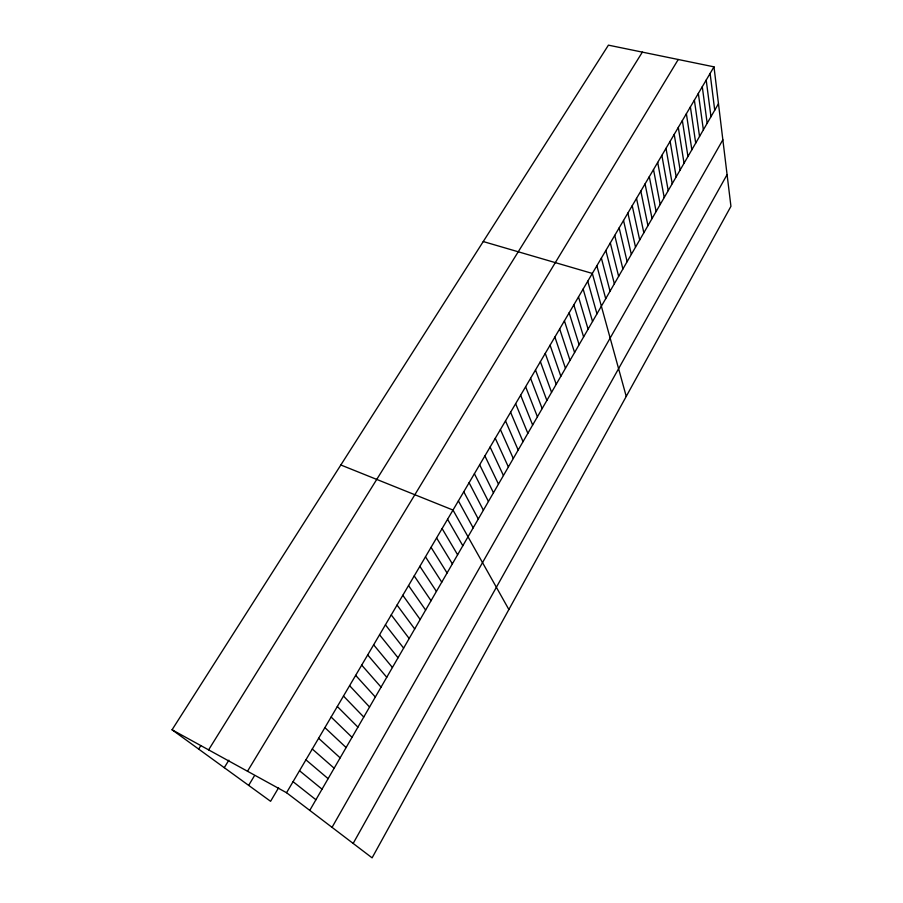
<?xml version="1.0" encoding="UTF-8"?>
<svg xmlns="http://www.w3.org/2000/svg" width="903" height="903" viewBox="0 0 903 903"><rect width="100%" height="100%" fill="white"/><g stroke="black" fill="none" stroke-linecap="round" stroke-linejoin="round"><path stroke-width="1.35" d="M353.163 843.436L727.084 174.606M332.044 827.351L722.851 139.796M309.763 810.397L718.472 103.732M713.991 66.845L730.933 206.324L372.104 857.85L286.556 792.721L713.991 66.845L608.419 45.15L172.067 729.782L270.584 801.3L278.587 787.788M248.652 785.373L254.262 776.072M247.501 771.264L678.243 59.496M224.271 767.674L228.865 760.191M208.604 749.874L642.36 52.126M198.649 749.084L200.726 745.765M483.24 241.552L592.334 273.44L626.242 396.417M340.837 464.989L453.001 510.06L508.874 609.525M172.067 729.782L286.556 792.721M293.057 781.682L315.915 799.742M299.514 770.722L322.032 789.166M305.925 759.841L328.116 778.657M312.291 749.027L334.155 768.216M318.612 738.282L340.149 757.854M324.888 727.615L346.109 747.549M331.13 717.027L352.023 737.311M337.327 706.507L357.915 727.141M343.479 696.055L363.751 717.038M349.596 685.67L369.564 707.004M355.669 675.365L375.332 697.026M361.697 665.116L381.055 687.115M367.69 654.946L386.755 677.273M373.639 644.832L392.41 667.486M379.553 634.798L398.031 657.768M385.423 624.82L403.618 648.106M391.259 614.909L409.172 638.511M397.06 605.066L414.691 628.962M402.817 595.291L420.177 619.492M408.54 585.573L425.618 610.067M414.217 575.922L431.036 600.709M419.872 566.328L436.42 591.409M425.482 556.801L441.759 582.164M431.058 547.331L447.075 572.976M436.589 537.928L452.358 563.844M442.098 528.582L457.607 554.769M447.572 519.293L462.821 545.739M458.397 500.894L473.161 527.871M463.77 491.774L478.285 519.011M469.097 482.721L483.376 510.206M474.402 473.725L488.433 501.458M479.662 464.774L493.467 492.756M484.9 455.891L498.467 484.121M490.103 447.053L503.434 475.52M495.273 438.282L508.378 466.975M500.409 429.557L513.288 458.487M505.511 420.888L518.175 450.044M510.59 412.265L523.029 441.657M515.636 403.697L527.849 433.316M520.647 395.187L532.646 425.02M525.625 386.732L537.42 416.768M530.58 378.323L542.161 408.574M535.502 369.959L546.868 400.424M540.389 361.651L551.552 392.32M545.254 353.389L556.214 384.272M550.085 345.183L560.853 376.258M554.894 337.022L565.459 368.3M559.668 328.906L570.03 360.376M564.42 320.847L574.59 352.509M569.138 312.822L579.116 344.675M573.834 304.853L583.609 336.898M578.496 296.929L588.09 329.155M583.135 289.062L592.537 321.468M587.751 281.228L596.962 313.815M596.872 265.742L605.721 298.679M601.375 258.089L610.044 291.195M605.857 250.481L614.356 283.745M610.315 242.907L618.634 276.352M614.74 235.39L622.889 268.981M619.153 227.906L627.122 261.667M623.533 220.467L631.332 254.386M627.89 213.063L635.52 247.14M632.224 205.715L639.685 239.938M636.525 198.4L643.828 232.782M640.814 191.12L647.948 225.66M645.069 183.885L652.045 218.571M649.302 176.695L656.12 211.528M653.512 169.55L660.183 204.518M657.7 162.438L664.213 197.543M661.865 155.361L668.22 190.612M666.008 148.329L672.216 183.715M670.128 141.331L676.178 176.853M674.225 134.378L680.128 170.024M678.3 127.458L684.045 163.24M682.352 120.573L687.951 156.49M686.382 113.733L691.845 149.774M690.389 106.926L695.705 143.092M694.373 100.154L699.543 136.443M698.335 93.415L703.369 129.829M702.286 86.722L707.173 123.259M706.202 80.062L710.966 116.713M710.108 73.436L714.725 110.2"/></g></svg>
